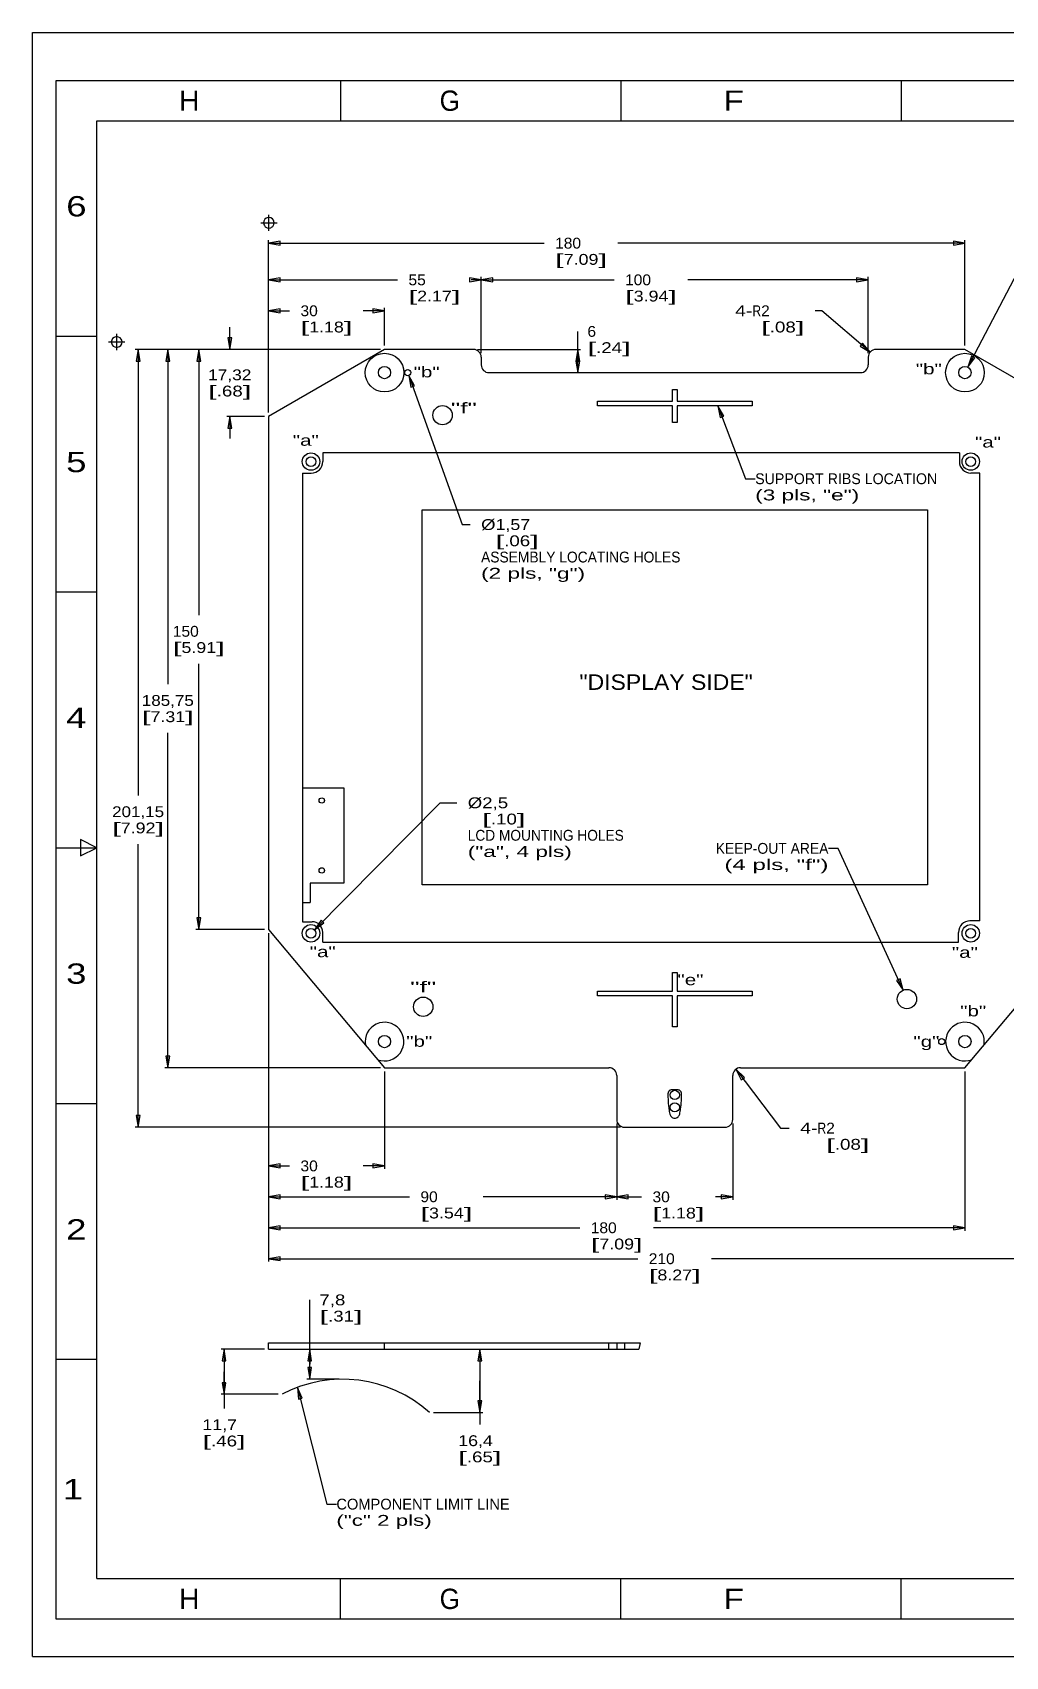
# Model space of a CAD drawing. Extents: x 0 to 594, y 0 to 420.
# Drawn here: x 0 to 251.4, y 0 to 420 of the extents above; entities that cross this region are included whole.
import ezdxf
from ezdxf.enums import TextEntityAlignment as Align

# ---------------------------------------------------------------- set-up
doc = ezdxf.new("R2010")
doc.units = 0
doc.header["$LTSCALE"] = 32.67
doc.header["$MEASUREMENT"] = 0
doc.layers.get('0').update_dxf_attribs({"linetype": 'CONTINUOUS'})
doc.styles.get("Standard").update_dxf_attribs({"font": 'txt', "width": 0.8})
doc.dimstyles.new('DIMSTYLE_1', dxfattribs={"dimtxt": 2.8, "dimasz": 3, "dimexe": 0.18, "dimexo": 0.0625, "dimgap": 0.09, "dimtad": 0, "dimtih": 1, "dimtoh": 1, "dimdsep": 46, "dimtxsty": 'Standard', "dimcen": 0.09, "dimadec": 0, "dimazin": 0, "dimtfac": 1, "dimtofl": 0, "dimtmove": 0, "dimatfit": 3, "dimfxl": 0, "dimtolj": 1, "dimarcsym": 0})
doc.dimstyles.new('DIMSTYLE_2', dxfattribs={"dimtxt": 2.8, "dimasz": 3, "dimexe": 0.18, "dimexo": 0.0625, "dimgap": 0.09, "dimtad": 0, "dimtih": 1, "dimtoh": 1, "dimdsep": 46, "dimtxsty": 'Standard', "dimcen": 0.09, "dimadec": 0, "dimazin": 0, "dimtfac": 1, "dimtofl": 0, "dimtmove": 0, "dimatfit": 3, "dimfxl": 0, "dimtolj": 1, "dimarcsym": 0})
doc.dimstyles.new('DIMSTYLE_4', dxfattribs={"dimtxt": 2.8, "dimasz": 3, "dimexe": 0.18, "dimexo": 0.0625, "dimgap": 0.09, "dimtad": 0, "dimtih": 1, "dimtoh": 1, "dimdsep": 46, "dimtxsty": 'Standard', "dimcen": 0.09, "dimadec": 0, "dimazin": 0, "dimtfac": 1, "dimtofl": 0, "dimtmove": 0, "dimatfit": 3, "dimfxl": 0, "dimtolj": 1, "dimarcsym": 0})

# ---------------------------------------------------------------- blocks, each defined once
blk = doc.blocks.new('*D0')
at = {"color": 2, "linetype": 'Continuous'}
for p, q in [((241.71, 333.44), (258.24, 364.96)), ((258.24, 364.96), (261.37, 364.96))]:
    blk.add_line(p, q, dxfattribs=at)
blk.add_lwpolyline([(242.66, 336.32), (241.71, 333.44), (243.54, 335.86), (242.66, 336.32)], dxfattribs=at)
for s, width, p, p2 in [('%%c', 2, (264.17, 363.56), (267.91, 363.56)), ('3,18', 1.129412, (267.91, 363.56), (276.87, 363.56)), ('[', 2.4, (267.91, 359.36), (270.15, 359.36)), ('.13', 1.44, (270.15, 359.36), (276.87, 359.36)), (']', 2.4, (276.87, 359.36), (279.11, 359.36)), ('HOUSING MOUNTING HOLES', 0.838095, (264.17, 355.16), (313.45, 355.16)), ('("b", 4pls)', 1.056, (264.17, 350.96), (288.81, 350.96))]:
    blk.add_text(s, height=2.8, dxfattribs=dict(at, width=width)).set_placement(p, p2, align=Align.FIT)
blk = doc.blocks.new('*D1')
at = {"color": 2, "linetype": 'Continuous'}
for p, q in [((50.97, 338.03), (50.97, 343.78)), ((89.97, 338.03), (50.22, 338.03)), ((59.97, 320.71), (50.22, 320.71)), ((50.97, 320.71), (50.97, 314.96))]:
    blk.add_line(p, q, dxfattribs=at)
for points in [[(50.47, 341.03), (50.97, 338.03), (51.47, 341.03), (50.47, 341.03)], [(51.47, 317.71), (50.97, 320.71), (50.47, 317.71), (51.47, 317.71)]]:
    blk.add_lwpolyline(points, dxfattribs=at)
for s, width, p, p2 in [('17,32', 1.043478, (45.37, 330.07), (56.57, 330.07)), ('[', 2.4, (45.37, 325.87), (47.61, 325.87)), ('.68', 1.2, (47.61, 325.87), (54.33, 325.87)), (']', 2.4, (54.33, 325.87), (56.57, 325.87))]:
    blk.add_text(s, height=2.8, dxfattribs=dict(at, width=width)).set_placement(p, p2, align=Align.FIT)
blk = doc.blocks.new('*D2')
at = {"color": 2, "linetype": 'Continuous'}
for p, q in [((89.97, 338.03), (42.22, 338.03)), ((42.97, 338.03), (42.97, 269.33)), ((42.97, 188.03), (42.97, 256.73)), ((59.97, 188.03), (42.22, 188.03))]:
    blk.add_line(p, q, dxfattribs=at)
for points in [[(43.47, 335.03), (42.97, 338.03), (42.47, 335.03), (43.47, 335.03)], [(42.47, 191.03), (42.97, 188.03), (43.47, 191.03), (42.47, 191.03)]]:
    blk.add_lwpolyline(points, dxfattribs=at)
for s, width, p, p2 in [('150', 1.107692, (36.25, 263.73), (42.97, 263.73)), ('[', 2.4, (36.25, 259.53), (38.49, 259.53)), ('5.91', 1.2, (38.49, 259.53), (47.45, 259.53)), (']', 2.4, (47.45, 259.53), (49.69, 259.53))]:
    blk.add_text(s, height=2.8, dxfattribs=dict(at, width=width)).set_placement(p, p2, align=Align.FIT)
blk = doc.blocks.new('*D3')
at = {"color": 2, "linetype": 'Continuous'}
for p, q in [((89.97, 338.03), (34.22, 338.03)), ((34.97, 338.03), (34.97, 251.45)), ((34.97, 152.28), (34.97, 238.85)), ((89.97, 152.28), (34.22, 152.28))]:
    blk.add_line(p, q, dxfattribs=at)
for points in [[(35.47, 335.03), (34.97, 338.03), (34.47, 335.03), (35.47, 335.03)], [(34.47, 155.28), (34.97, 152.28), (35.47, 155.28), (34.47, 155.28)]]:
    blk.add_lwpolyline(points, dxfattribs=at)
for s, width, p, p2 in [('185,75', 0.993103, (28.25, 245.85), (41.69, 245.85)), ('[', 2.4, (28.25, 241.65), (30.49, 241.65)), ('7.31', 1.2, (30.49, 241.65), (39.45, 241.65)), (']', 2.4, (39.45, 241.65), (41.69, 241.65))]:
    blk.add_text(s, height=2.8, dxfattribs=dict(at, width=width)).set_placement(p, p2, align=Align.FIT)
blk = doc.blocks.new('*D4')
at = {"color": 2, "linetype": 'Continuous'}
for p, q in [((60.97, 321.71), (60.97, 348.78)), ((90.97, 339.03), (90.97, 348.78)), ((60.97, 348.03), (66.45, 348.03)), ((90.97, 348.03), (85.49, 348.03))]:
    blk.add_line(p, q, dxfattribs=at)
for points in [[(63.97, 348.53), (60.97, 348.03), (63.97, 347.53), (63.97, 348.53)], [(87.97, 347.53), (90.97, 348.03), (87.97, 348.53), (87.97, 347.53)]]:
    blk.add_lwpolyline(points, dxfattribs=at)
for s, width, p, p2 in [('30', 1.066667, (69.25, 346.63), (73.73, 346.63)), ('[', 2.4, (69.25, 342.43), (71.49, 342.43)), ('1.18', 1.371429, (71.49, 342.43), (80.45, 342.43)), (']', 2.4, (80.45, 342.43), (82.69, 342.43))]:
    blk.add_text(s, height=2.8, dxfattribs=dict(at, width=width)).set_placement(p, p2, align=Align.FIT)
blk = doc.blocks.new('*D5')
at = {"color": 2, "linetype": 'Continuous'}
for p, q in [((60.97, 321.71), (60.97, 366.27)), ((60.97, 365.52), (132.24, 365.52)), ((240.97, 365.52), (151.28, 365.52)), ((240.97, 339.03), (240.97, 366.27))]:
    blk.add_line(p, q, dxfattribs=at)
for points in [[(63.97, 366.02), (60.97, 365.52), (63.97, 365.02), (63.97, 366.02)], [(237.97, 365.02), (240.97, 365.52), (237.97, 366.02), (237.97, 365.02)]]:
    blk.add_lwpolyline(points, dxfattribs=at)
for s, width, p, p2 in [('180', 1.107692, (135.04, 364.12), (141.76, 364.12)), ('[', 2.4, (135.04, 359.92), (137.28, 359.92)), ('7.09', 1.129412, (137.28, 359.92), (146.24, 359.92)), (']', 2.4, (146.24, 359.92), (148.48, 359.92))]:
    blk.add_text(s, height=2.8, dxfattribs=dict(at, width=width)).set_placement(p, p2, align=Align.FIT)
blk = doc.blocks.new('*D6')
at = {"color": 2, "linetype": 'Continuous'}
for p, q in [((60.97, 187.03), (60.97, 126.13)), ((90.97, 151.28), (90.97, 126.13)), ((60.97, 126.88), (66.45, 126.88)), ((90.97, 126.88), (85.49, 126.88))]:
    blk.add_line(p, q, dxfattribs=at)
for points in [[(63.97, 127.38), (60.97, 126.88), (63.97, 126.38), (63.97, 127.38)], [(87.97, 126.38), (90.97, 126.88), (87.97, 127.38), (87.97, 126.38)]]:
    blk.add_lwpolyline(points, dxfattribs=at)
for s, width, p, p2 in [('30', 1.066667, (69.25, 125.48), (73.73, 125.48)), ('[', 2.4, (69.25, 121.28), (71.49, 121.28)), ('1.18', 1.371429, (71.49, 121.28), (80.45, 121.28)), (']', 2.4, (80.45, 121.28), (82.69, 121.28))]:
    blk.add_text(s, height=2.8, dxfattribs=dict(at, width=width)).set_placement(p, p2, align=Align.FIT)
blk = doc.blocks.new('*D7')
at = {"color": 2, "linetype": 'Continuous'}
for p, q in [((60.97, 187.03), (60.97, 110.13)), ((240.97, 151.28), (240.97, 110.13)), ((60.97, 110.88), (141.45, 110.88)), ((240.97, 110.88), (160.49, 110.88))]:
    blk.add_line(p, q, dxfattribs=at)
for points in [[(63.97, 111.38), (60.97, 110.88), (63.97, 110.38), (63.97, 111.38)], [(237.97, 110.38), (240.97, 110.88), (237.97, 111.38), (237.97, 110.38)]]:
    blk.add_lwpolyline(points, dxfattribs=at)
for s, width, p, p2 in [('180', 1.107692, (144.25, 109.48), (150.97, 109.48)), ('[', 2.4, (144.25, 105.28), (146.49, 105.28)), ('7.09', 1.129412, (146.49, 105.28), (155.45, 105.28)), (']', 2.4, (155.45, 105.28), (157.69, 105.28))]:
    blk.add_text(s, height=2.8, dxfattribs=dict(at, width=width)).set_placement(p, p2, align=Align.FIT)
blk = doc.blocks.new('*D8')
at = {"color": 2, "linetype": 'Continuous'}
for p, q in [((60.97, 187.03), (60.97, 102.13)), ((270.97, 187.03), (270.97, 102.13)), ((60.97, 102.88), (156.45, 102.88)), ((270.97, 102.88), (175.49, 102.88))]:
    blk.add_line(p, q, dxfattribs=at)
for points in [[(63.97, 103.38), (60.97, 102.88), (63.97, 102.38), (63.97, 103.38)], [(267.97, 102.38), (270.97, 102.88), (267.97, 103.38), (267.97, 102.38)]]:
    blk.add_lwpolyline(points, dxfattribs=at)
for s, width, p, p2 in [('210', 1.107692, (159.25, 101.48), (165.97, 101.48)), ('[', 2.4, (159.25, 97.28), (161.49, 97.28)), ('8.27', 1.066667, (161.49, 97.28), (170.45, 97.28)), (']', 2.4, (170.45, 97.28), (172.69, 97.28))]:
    blk.add_text(s, height=2.8, dxfattribs=dict(at, width=width)).set_placement(p, p2, align=Align.FIT)
blk = doc.blocks.new('*D26')
at = {"color": 2, "linetype": 'Continuous'}
for p, q in [((59.97, 79.51), (48.75, 79.51)), ((49.5, 79.51), (49.5, 73.66)), ((49.5, 67.81), (49.5, 73.66)), ((49.5, 73.66), (49.5, 64.14)), ((63.51, 67.81), (48.75, 67.81))]:
    blk.add_line(p, q, dxfattribs=at)
for points in [[(50, 76.51), (49.5, 79.51), (49, 76.51), (50, 76.51)], [(49, 70.81), (49.5, 67.81), (50, 70.81), (49, 70.81)]]:
    blk.add_lwpolyline(points, dxfattribs=at)
for s, width, p, p2 in [('11,7', 1.28, (43.9, 58.54), (52.86, 58.54)), ('[', 2.4, (43.9, 54.34), (46.14, 54.34)), ('.46', 1.2, (46.14, 54.34), (52.86, 54.34)), (']', 2.4, (52.86, 54.34), (55.1, 54.34))]:
    blk.add_text(s, height=2.8, dxfattribs=dict(at, width=width)).set_placement(p, p2, align=Align.FIT)
blk = doc.blocks.new('*D27')
at = {"color": 2, "linetype": 'Continuous'}
for p, q in [((91.97, 79.51), (116.36, 79.51)), ((115.61, 79.51), (115.61, 71.31)), ((115.61, 63.11), (115.61, 71.31)), ((115.61, 71.31), (115.61, 60.02)), ((103.62, 63.11), (116.36, 63.11))]:
    blk.add_line(p, q, dxfattribs=at)
for points in [[(116.11, 76.51), (115.61, 79.51), (115.11, 76.51), (116.11, 76.51)], [(115.11, 66.11), (115.61, 63.11), (116.11, 66.11), (115.11, 66.11)]]:
    blk.add_lwpolyline(points, dxfattribs=at)
for s, width, p, p2 in [('16,4', 1.129412, (110.01, 54.42), (118.97, 54.42)), ('[', 2.4, (110.01, 50.22), (112.25, 50.22)), ('.65', 1.2, (112.25, 50.22), (118.97, 50.22)), (']', 2.4, (118.97, 50.22), (121.21, 50.22))]:
    blk.add_text(s, height=2.8, dxfattribs=dict(at, width=width)).set_placement(p, p2, align=Align.FIT)
blk = doc.blocks.new('*D28')
at = {"color": 2, "linetype": 'Continuous'}
for p, q in [((71.63, 75.61), (71.63, 92.23)), ((71.63, 92.23), (71.63, 92.23)), ((61.97, 79.51), (72.38, 79.51)), ((71.63, 79.51), (71.63, 75.61)), ((71.63, 71.71), (71.63, 75.61)), ((79.21, 71.71), (70.88, 71.71))]:
    blk.add_line(p, q, dxfattribs=at)
for points in [[(72.13, 76.51), (71.63, 79.51), (71.13, 76.51), (72.13, 76.51)], [(71.13, 74.71), (71.63, 71.71), (72.13, 74.71), (71.13, 74.71)]]:
    blk.add_lwpolyline(points, dxfattribs=at)
for s, width, p, p2 in [('7,8', 1.107692, (74.13, 90.83), (80.85, 90.83)), ('[', 2.4, (74.13, 86.63), (76.37, 86.63)), ('.31', 1.44, (76.37, 86.63), (83.09, 86.63)), (']', 2.4, (83.09, 86.63), (85.33, 86.63))]:
    blk.add_text(s, height=2.8, dxfattribs=dict(at, width=width)).set_placement(p, p2, align=Align.FIT)
blk = doc.blocks.new('*D29')
at = {"color": 2, "linetype": 'Continuous'}
for p, q in [((97.23, 331.29), (111.03, 292.74)), ((111.03, 292.74), (113.12, 292.74))]:
    blk.add_line(p, q, dxfattribs=at)
blk.add_lwpolyline([(98.71, 328.63), (97.23, 331.29), (97.77, 328.3), (98.71, 328.63)], dxfattribs=at)
for s, width, p, p2 in [('%%c', 2, (115.92, 291.34), (119.65, 291.34)), ('1,57', 1.129412, (119.65, 291.34), (128.61, 291.34)), ('[', 2.4, (119.65, 287.14), (121.89, 287.14)), ('.06', 1.309091, (121.89, 287.14), (128.61, 287.14)), (']', 2.4, (128.61, 287.14), (130.85, 287.14)), ('ASSEMBLY LOCATING HOLES', 0.823881, (115.92, 282.94), (167.44, 282.94)), ('(2 pls, "g")', 1.028571, (115.92, 278.74), (142.8, 278.74))]:
    blk.add_text(s, height=2.8, dxfattribs=dict(at, width=width)).set_placement(p, p2, align=Align.FIT)
blk = doc.blocks.new('*D30')
at = {"color": 2, "linetype": 'Continuous'}
for p, q in [((72.85, 187.92), (105.38, 220.78)), ((105.38, 220.78), (109.68, 220.78))]:
    blk.add_line(p, q, dxfattribs=at)
blk.add_lwpolyline([(74.6, 190.4), (72.85, 187.92), (75.31, 189.7), (74.6, 190.4)], dxfattribs=at)
for s, width, p, p2 in [('%%c', 2, (112.48, 219.38), (116.21, 219.38)), ('2,5', 1.107692, (116.21, 219.38), (122.93, 219.38)), ('[', 2.4, (116.21, 215.18), (118.45, 215.18)), ('.10', 1.6, (118.45, 215.18), (125.17, 215.18)), (']', 2.4, (125.17, 215.18), (127.41, 215.18)), ('LCD MOUNTING HOLES', 0.830769, (112.48, 210.98), (152.8, 210.98)), ('("a", 4 pls)', 1.028571, (112.48, 206.78), (139.36, 206.78))]:
    blk.add_text(s, height=2.8, dxfattribs=dict(at, width=width)).set_placement(p, p2, align=Align.FIT)
blk = doc.blocks.new('*D39')
at = {"color": 2, "linetype": 'Continuous'}
for p, q in [((181.76, 151.87), (193.26, 136.66)), ((193.26, 136.66), (195.58, 136.66))]:
    blk.add_line(p, q, dxfattribs=at)
blk.add_lwpolyline([(183.97, 149.78), (181.76, 151.87), (183.17, 149.18), (183.97, 149.78)], dxfattribs=at)
for s, width, p, p2 in [('4-', 0.96, (198.38, 135.26), (202.86, 135.26)), ('R', 1.2, (202.86, 135.26), (205.1, 135.26)), ('2', 1.2, (205.1, 135.26), (207.34, 135.26)), ('[', 2.4, (205.1, 131.06), (207.34, 131.06)), ('.08', 1.309091, (207.34, 131.06), (214.06, 131.06)), (']', 2.4, (214.06, 131.06), (216.3, 131.06))]:
    blk.add_text(s, height=2.8, dxfattribs=dict(at, width=width)).set_placement(p, p2, align=Align.FIT)
blk = doc.blocks.new('*D40')
at = {"color": 2, "linetype": 'Continuous'}
for p, q in [((203.99, 348.03), (202.28, 348.03)), ((216.45, 337.33), (203.99, 348.03))]:
    blk.add_line(p, q, dxfattribs=at)
blk.add_lwpolyline([(213.85, 338.91), (216.45, 337.33), (214.5, 339.66), (213.85, 338.91)], dxfattribs=at)
for s, width, p, p2 in [('4-', 0.96, (181.56, 346.63), (186.04, 346.63)), ('R', 1.2, (186.04, 346.63), (188.28, 346.63)), ('2', 1.2, (188.28, 346.63), (190.52, 346.63)), ('[', 2.4, (188.28, 342.43), (190.52, 342.43)), ('.08', 1.309091, (190.52, 342.43), (197.24, 342.43)), (']', 2.4, (197.24, 342.43), (199.48, 342.43))]:
    blk.add_text(s, height=2.8, dxfattribs=dict(at, width=width)).set_placement(p, p2, align=Align.FIT)
blk = doc.blocks.new('*D41')
at = {"color": 2, "linetype": 'Continuous'}
for p, q in [((60.97, 321.71), (60.97, 356.78)), ((60.97, 356.03), (94.36, 356.03)), ((115.97, 356.03), (113.4, 356.03)), ((115.97, 337.03), (115.97, 356.78))]:
    blk.add_line(p, q, dxfattribs=at)
for points in [[(63.97, 356.53), (60.97, 356.03), (63.97, 355.53), (63.97, 356.53)], [(112.97, 355.53), (115.97, 356.03), (112.97, 356.53), (112.97, 355.53)]]:
    blk.add_lwpolyline(points, dxfattribs=at)
for s, width, p, p2 in [('55', 0.96, (97.16, 354.63), (101.64, 354.63)), ('[', 2.4, (97.16, 350.43), (99.4, 350.43)), ('2.17', 1.2, (99.4, 350.43), (108.36, 350.43)), (']', 2.4, (108.36, 350.43), (110.6, 350.43))]:
    blk.add_text(s, height=2.8, dxfattribs=dict(at, width=width)).set_placement(p, p2, align=Align.FIT)
blk = doc.blocks.new('*D42')
at = {"color": 2, "linetype": 'Continuous'}
for p, q in [((115.97, 337.03), (115.97, 356.78)), ((115.97, 356.03), (150.32, 356.03)), ((215.97, 356.03), (169.36, 356.03)), ((215.97, 337.03), (215.97, 356.78))]:
    blk.add_line(p, q, dxfattribs=at)
for points in [[(118.97, 356.53), (115.97, 356.03), (118.97, 355.53), (118.97, 356.53)], [(212.97, 355.53), (215.97, 356.03), (212.97, 356.53), (212.97, 355.53)]]:
    blk.add_lwpolyline(points, dxfattribs=at)
for s, width, p, p2 in [('100', 1.2, (153.12, 354.63), (159.84, 354.63)), ('[', 2.4, (153.12, 350.43), (155.36, 350.43)), ('3.94', 1.066667, (155.36, 350.43), (164.32, 350.43)), (']', 2.4, (164.32, 350.43), (166.56, 350.43))]:
    blk.add_text(s, height=2.8, dxfattribs=dict(at, width=width)).set_placement(p, p2, align=Align.FIT)
blk = doc.blocks.new('*D43')
at = {"color": 2, "linetype": 'Continuous'}
for p, q in [((140.9, 335.03), (140.9, 342.69)), ((140.9, 342.69), (140.9, 342.69)), ((114.97, 338.03), (141.65, 338.03)), ((140.9, 338.03), (140.9, 335.03)), ((118.97, 332.03), (141.65, 332.03)), ((140.9, 332.03), (140.9, 335.03))]:
    blk.add_line(p, q, dxfattribs=at)
for points in [[(141.4, 335.03), (140.9, 338.03), (140.4, 335.03), (141.4, 335.03)], [(140.4, 335.03), (140.9, 332.03), (141.4, 335.03), (140.4, 335.03)]]:
    blk.add_lwpolyline(points, dxfattribs=at)
for s, width, p, p2 in [('6', 1.2, (143.4, 341.29), (145.64, 341.29)), ('[', 2.4, (143.4, 337.09), (145.64, 337.09)), ('.24', 1.2, (145.64, 337.09), (152.36, 337.09)), (']', 2.4, (152.36, 337.09), (154.6, 337.09))]:
    blk.add_text(s, height=2.8, dxfattribs=dict(at, width=width)).set_placement(p, p2, align=Align.FIT)
blk = doc.blocks.new('*D44')
at = {"color": 2, "linetype": 'Continuous'}
for p, q in [((60.97, 187.03), (60.97, 118.15)), ((150.97, 137.88), (150.97, 118.15)), ((60.97, 118.9), (97.44, 118.9)), ((150.97, 118.9), (116.48, 118.9))]:
    blk.add_line(p, q, dxfattribs=at)
for points in [[(63.97, 119.4), (60.97, 118.9), (63.97, 118.4), (63.97, 119.4)], [(147.97, 118.4), (150.97, 118.9), (147.97, 119.4), (147.97, 118.4)]]:
    blk.add_lwpolyline(points, dxfattribs=at)
for s, width, p, p2 in [('90', 1.066667, (100.24, 117.5), (104.72, 117.5)), ('[', 2.4, (100.24, 113.3), (102.48, 113.3)), ('3.54', 1.066667, (102.48, 113.3), (111.44, 113.3)), (']', 2.4, (111.44, 113.3), (113.68, 113.3))]:
    blk.add_text(s, height=2.8, dxfattribs=dict(at, width=width)).set_placement(p, p2, align=Align.FIT)
blk = doc.blocks.new('*D45')
at = {"color": 2, "linetype": 'Continuous'}
for p, q in [((150.97, 137.88), (150.97, 118.13)), ((180.97, 137.88), (180.97, 118.13)), ((150.97, 118.88), (157.42, 118.88)), ((180.97, 118.88), (176.46, 118.88))]:
    blk.add_line(p, q, dxfattribs=at)
for points in [[(153.97, 119.38), (150.97, 118.88), (153.97, 118.38), (153.97, 119.38)], [(177.97, 118.38), (180.97, 118.88), (177.97, 119.38), (177.97, 118.38)]]:
    blk.add_lwpolyline(points, dxfattribs=at)
for s, width, p, p2 in [('30', 1.066667, (160.22, 117.48), (164.7, 117.48)), ('[', 2.4, (160.22, 113.28), (162.46, 113.28)), ('1.18', 1.371429, (162.46, 113.28), (171.42, 113.28)), (']', 2.4, (171.42, 113.28), (173.66, 113.28))]:
    blk.add_text(s, height=2.8, dxfattribs=dict(at, width=width)).set_placement(p, p2, align=Align.FIT)
blk = doc.blocks.new('*D46')
at = {"color": 2, "linetype": 'Continuous'}
for p, q in [((89.97, 338.03), (26.54, 338.03)), ((27.29, 338.03), (27.29, 222.68)), ((27.29, 136.88), (27.29, 210.08)), ((151.97, 136.88), (26.54, 136.88))]:
    blk.add_line(p, q, dxfattribs=at)
for points in [[(27.79, 335.03), (27.29, 338.03), (26.79, 335.03), (27.79, 335.03)], [(26.79, 139.88), (27.29, 136.88), (27.79, 139.88), (26.79, 139.88)]]:
    blk.add_lwpolyline(points, dxfattribs=at)
for s, width, p, p2 in [('201,15', 1.107692, (20.57, 217.08), (34.01, 217.08)), ('[', 2.4, (20.57, 212.88), (22.81, 212.88)), ('7.92', 1.066667, (22.81, 212.88), (31.77, 212.88)), (']', 2.4, (31.77, 212.88), (34.01, 212.88))]:
    blk.add_text(s, height=2.8, dxfattribs=dict(at, width=width)).set_placement(p, p2, align=Align.FIT)

msp = doc.modelspace()

# ---------------------------------------------------------------- linework, layer by layer
at = {"color": 7, "linetype": 'Continuous'}
for p, q in [((0, 0), (0, 420)), ((0, 420), (594, 420)), ((90.967, 338.028), (60.967, 320.707)), ((113.967, 338.028), (90.967, 338.028)), ((115.967, 336.028), (115.967, 334.028)), ((215.967, 336.028), (215.967, 334.028)), ((240.967, 338.028), (217.967, 338.028)), ((270.967, 320.707), (240.967, 338.028)), ((117.967, 332.028), (213.967, 332.028)), ((60.967, 320.707), (60.967, 188.028)), ((60.967, 188.028), (90.967, 152.275)), ((240.967, 152.275), (270.967, 188.028)), ((90.967, 152.275), (148.967, 152.275)), ((182.967, 152.275), (240.967, 152.275)), ((150.967, 150.275), (150.967, 138.877)), ((180.967, 138.877), (180.967, 150.275)), ((152.967, 136.877), (178.967, 136.877)), ((60.967, 79.509), (60.967, 81.109)), ((60.967, 81.109), (157.013, 81.109)), ((90.967, 79.509), (90.967, 81.109)), ((148.967, 79.509), (148.967, 81.109)), ((150.967, 81.109), (150.967, 79.509)), ((152.967, 81.109), (152.967, 79.509)), ((157.013, 81.109), (156.725, 79.509)), ((60.967, 79.509), (156.725, 79.509)), ((0, 0), (594, 0))]:
    msp.add_line(p, q, dxfattribs=at)
at = {"color": 3, "linetype": 'Continuous'}
for p, q in [((6.123, 9.663), (6.123, 407.612)), ((6.123, 407.612), (587.822, 407.612)), ((79.623, 407.612), (79.623, 397.112)), ((152.073, 407.612), (152.073, 397.112)), ((224.522, 407.612), (224.522, 397.112)), ((16.623, 20.163), (16.623, 397.112)), ((16.623, 397.112), (577.322, 397.112)), ((6.123, 341.462), (16.623, 341.462)), ((6.123, 275.312), (16.623, 275.312)), ((12.423, 211.262), (12.423, 207.062)), ((16.623, 209.162), (12.423, 211.262)), ((6.123, 209.162), (16.623, 209.162)), ((12.423, 207.062), (16.623, 209.162)), ((6.123, 143.012), (16.623, 143.012)), ((6.123, 76.863), (16.623, 76.863)), ((16.623, 20.163), (577.322, 20.163)), ((79.623, 9.663), (79.623, 20.163)), ((152.073, 9.663), (152.073, 20.163)), ((224.522, 9.663), (224.522, 20.163)), ((587.822, 9.663), (6.123, 9.663))]:
    msp.add_line(p, q, dxfattribs=at)
at = {"linetype": 'Continuous'}
for p, q in [((58.993, 370.777), (63.193, 370.777)), ((61.093, 368.677), (61.093, 372.877)), ((21.76, 337.857), (21.76, 342.057)), ((19.66, 339.957), (23.86, 339.957))]:
    msp.add_line(p, q, dxfattribs=at)
at = {"color": 40, "linetype": 'Continuous'}
for p, q in [((165.367, 324.628), (165.367, 327.628)), ((165.367, 327.628), (166.567, 327.628)), ((166.567, 327.628), (166.567, 324.628)), ((145.967, 323.428), (145.967, 324.628)), ((145.967, 324.628), (165.367, 324.628)), ((165.367, 323.428), (145.967, 323.428)), ((165.367, 319.129), (165.367, 323.428)), ((166.567, 324.628), (185.967, 324.628)), ((166.567, 323.428), (166.567, 319.129)), ((185.967, 323.428), (166.567, 323.428)), ((185.967, 324.628), (185.967, 323.428)), ((166.567, 319.129), (165.367, 319.129)), ((75.002, 311.278), (75.002, 309.028)), ((239.533, 311.278), (75.002, 311.278)), ((239.533, 311.278), (239.533, 309.028)), ((69.767, 306.043), (69.767, 190.013)), ((69.767, 306.043), (72.017, 306.043)), ((244.767, 306.043), (242.517, 306.043)), ((244.767, 190.263), (244.767, 306.043)), ((100.667, 199.528), (100.667, 296.528)), ((100.667, 296.528), (231.267, 296.528)), ((231.267, 296.528), (231.267, 199.528)), ((69.767, 224.628), (80.467, 224.628)), ((80.467, 224.628), (80.467, 200.028)), ((71.767, 200.028), (71.767, 195.028)), ((80.467, 200.028), (71.767, 200.028)), ((231.267, 199.528), (100.667, 199.528)), ((69.767, 195.028), (71.767, 195.028)), ((69.767, 190.013), (72.267, 190.013)), ((244.767, 190.263), (242.267, 190.263)), ((75.002, 184.778), (75.002, 187.278)), ((239.283, 184.778), (239.283, 187.278)), ((75.002, 184.778), (239.283, 184.778)), ((165.367, 176.927), (166.567, 176.927)), ((165.367, 172.028), (165.367, 176.927)), ((166.567, 176.927), (166.567, 172.028)), ((145.967, 172.028), (165.367, 172.028)), ((145.967, 170.828), (145.967, 172.028)), ((165.367, 170.828), (145.967, 170.828)), ((165.367, 162.828), (165.367, 170.828)), ((166.567, 172.028), (185.967, 172.028)), ((185.967, 170.828), (166.567, 170.828)), ((166.567, 170.828), (166.567, 162.828)), ((185.967, 172.028), (185.967, 170.828)), ((166.567, 162.828), (165.367, 162.828))]:
    msp.add_line(p, q, dxfattribs=at)
at = {"color": 2, "linetype": 'Continuous'}
for p, q in [((177.12, 323.428), (184.258, 304.592)), ((184.258, 304.592), (186.758, 304.592)), ((208.183, 208.999), (205.683, 208.999)), ((224.975, 172.323), (208.183, 208.999)), ((68.488, 69.594), (76.025, 39.407)), ((76.025, 39.407), (78.525, 39.407))]:
    msp.add_line(p, q, dxfattribs=at)
at = {"linetype": 'Continuous'}
for points in [[(59.693, 370.777), (59.809, 370.31), (59.926, 370.077), (60.159, 369.727), (60.626, 369.493), (61.093, 369.377), (61.559, 369.493), (61.793, 369.61), (62.143, 369.843), (62.376, 370.31), (62.493, 370.777), (62.376, 371.243), (62.259, 371.477), (62.026, 371.827), (61.559, 372.06), (61.093, 372.177), (60.626, 372.06), (60.393, 371.943), (60.043, 371.71), (59.809, 371.243), (59.693, 370.777)], [(20.36, 339.957), (20.476, 339.491), (20.593, 339.257), (20.826, 338.907), (21.293, 338.674), (21.76, 338.557), (22.226, 338.674), (22.46, 338.791), (22.81, 339.024), (23.043, 339.491), (23.16, 339.957), (23.043, 340.424), (22.926, 340.657), (22.693, 341.007), (22.226, 341.241), (21.76, 341.357), (21.293, 341.241), (21.06, 341.124), (20.71, 340.891), (20.476, 340.424), (20.36, 339.957)]]:
    msp.add_lwpolyline(points, dxfattribs=at)
at = {"color": 2, "linetype": 'Continuous'}
for points in [[(178.651, 320.8), (177.12, 323.428), (177.716, 320.445), (178.651, 320.8)], [(223.272, 174.842), (224.975, 172.323), (224.181, 175.258), (223.272, 174.842)], [(69.7, 66.805), (68.488, 69.594), (68.73, 66.563), (69.7, 66.805)]]:
    msp.add_lwpolyline(points, dxfattribs=at)
at = {"color": 40, "linetype": 'Continuous'}
for centre, radius in [((90.967, 332.028), 5), ((240.967, 332.028), 5), ((105.967, 321.028), 2.5), ((71.967, 309.028), 2.25), ((242.467, 309.028), 2.25), ((71.967, 187.028), 2.25), ((242.467, 187.028), 2.25), ((225.967, 170.028), 2.5), ((100.967, 168.028), 2.5)]:
    msp.add_circle(centre, radius, dxfattribs=at)
at = {"color": 7, "linetype": 'Continuous'}
for centre, radius in [((90.967, 332.028), 1.587), ((96.967, 332.028), 0.785), ((240.967, 332.028), 1.59), ((71.967, 309.028), 1.25), ((242.467, 309.028), 1.25), ((74.767, 221.378), 0.7), ((74.767, 203.278), 0.7), ((71.967, 187.028), 1.25), ((242.467, 187.028), 1.25), ((90.967, 159.028), 1.587), ((234.967, 159.028), 0.785), ((240.967, 159.028), 1.587), ((165.967, 145.228), 1.2), ((165.967, 142.028), 1.2)]:
    msp.add_circle(centre, radius, dxfattribs=at)
for centre, start, end in [((113.967, 336.028), 0, 90), ((217.967, 336.028), 90, 180), ((117.967, 334.028), 180, 270), ((213.967, 334.028), 270, 360), ((148.967, 150.275), 0, 90), ((182.967, 150.275), 90, 180), ((152.967, 138.877), 180, 270), ((178.967, 138.877), 270, 360)]:
    msp.add_arc(centre, 2, start, end, dxfattribs=at)
at = {"color": 40, "linetype": 'Continuous'}
for centre, radius, start, end in [((72.017, 309.028), 2.985, 270, 360), ((242.517, 309.028), 2.985, 180, 270), ((72.267, 187.278), 2.735, 0, 90), ((242.267, 187.278), 2.985, 90, 180), ((90.967, 159.028), 5, 249.76158, 190.23842), ((240.967, 159.028), 5, 349.76158, 290.23842), ((80.206, 38.189), 33.52, 48.02524, 117.91381)]:
    msp.add_arc(centre, radius, start, end, dxfattribs=at)
for points in [[(164.218, 145.583, 10.338), (164.215, 144.894, 10.338), (164.23, 144.232, 10.338), (164.262, 143.586, 10.338), (164.311, 142.945, 10.338), (164.376, 142.302, 10.338), (164.459, 141.649, 10.338), (164.563, 140.977, 10.338), (164.692, 140.275, 10.338)], [(165.229, 146.565, 10.338), (164.89, 146.51, 10.338), (164.711, 146.428, 10.338), (164.545, 146.305, 10.338), (164.405, 146.148, 10.338), (164.301, 145.966, 10.338), (164.239, 145.772, 10.338), (164.218, 145.583, 10.338)], [(166.706, 146.565, 10.338), (166.297, 146.562, 10.338), (165.967, 146.561, 10.338), (165.638, 146.562, 10.338), (165.229, 146.565, 10.338)], [(167.717, 145.583, 10.338), (167.696, 145.772, 10.338), (167.634, 145.966, 10.338), (167.53, 146.148, 10.338), (167.39, 146.305, 10.338), (167.223, 146.428, 10.338), (167.044, 146.51, 10.338), (166.706, 146.565, 10.338)], [(167.243, 140.275, 10.338), (167.372, 140.977, 10.338), (167.476, 141.649, 10.338), (167.559, 142.302, 10.338), (167.624, 142.945, 10.338), (167.673, 143.586, 10.338), (167.705, 144.232, 10.338), (167.72, 144.894, 10.338), (167.717, 145.583, 10.338)], [(164.692, 140.275, 10.338), (164.838, 139.885, 10.338), (165.118, 139.544, 10.338), (165.51, 139.311, 10.338), (165.967, 139.228, 10.338), (166.425, 139.311, 10.338), (166.817, 139.544, 10.338), (167.097, 139.885, 10.338), (167.243, 140.275, 10.338)]]:
    msp.add_spline(points, degree=3, dxfattribs=at)

# ---------------------------------------------------------------- texts
at = {"color": 2, "linetype": 'Continuous', "oblique": 0.00002}
for s, width, p, p2 in [('H', 1.5, (37.886, 399.737), (43.136, 399.737)), ('G', 1.5, (105.21, 399.737), (110.46, 399.737)), ('F', 1.5, (178.586, 399.737), (183.836, 399.737)), ('6', 1.5, (8.714, 372.437), (13.964, 372.437)), ('5', 1.5, (8.693, 306.287), (13.943, 306.287)), ('4', 1.5, (8.693, 240.137), (13.943, 240.137)), ('3', 1.5, (8.693, 173.987), (13.943, 173.987)), ('2', 1.5, (8.693, 107.838), (13.943, 107.838)), ('1', 3, (7.825, 40.638), (13.075, 40.638)), ('H', 1.5, (37.886, 12.288), (43.136, 12.288)), ('G', 1.5, (105.21, 12.288), (110.46, 12.288)), ('F', 1.5, (178.586, 12.288), (183.836, 12.288))]:
    msp.add_text(s, height=5.25, dxfattribs=dict(at, width=width)).set_placement(p, p2, align=Align.FIT)
at = {"color": 2, "linetype": 'Continuous'}
for s, width, p, p2 in [('"b"', 1.2, (98.498, 330.806), (105.218, 330.806)), ('"b"', 1.2, (228.267, 331.588), (234.987, 331.588)), ('"f"', 1.2, (108.108, 321.467), (114.828, 321.467)), ('"a"', 1.2, (67.264, 313.121), (73.984, 313.121)), ('"a"', 1.2, (243.553, 312.67), (250.273, 312.67)), ('SUPPORT RIBS LOCATION', 0.84, (186.758, 303.192), (233.798, 303.192)), ('(3 pls, "e")', 1.028571, (186.758, 298.992), (213.638, 298.992)), ('KEEP-OUT AREA', 0.821053, (176.563, 207.599), (205.683, 207.599)), ('(4 pls, "f")', 1.028571, (178.803, 203.399), (205.683, 203.399)), ('"a"', 1.2, (71.646, 180.863), (78.366, 180.863)), ('"a"', 1.2, (237.583, 180.703), (244.303, 180.703)), ('"e"', 1.2, (166.671, 173.622), (173.391, 173.622)), ('"f"', 1.2, (97.6, 171.763), (104.32, 171.763)), ('"b"', 1.2, (239.732, 165.551), (246.452, 165.551)), ('"b"', 1.2, (96.575, 157.689), (103.295, 157.689)), ('"g"', 1.2, (227.651, 157.656), (234.371, 157.656)), ('COMPONENT LIMIT LINE', 0.857143, (78.525, 38.007), (123.325, 38.007)), ('("c" 2 pls)', 0.996226, (78.525, 33.807), (103.165, 33.807))]:
    msp.add_text(s, height=2.8, dxfattribs=dict(at, width=width)).set_placement(p, p2, align=Align.FIT)
at = {"linetype": 'Continuous', "width": 0.908108}
msp.add_text('"DISPLAY SIDE"', height=4, dxfattribs=at).set_placement((141.332, 249.993), (186.132, 249.993), align=Align.FIT)

# ---------------------------------------------------------------- dimensions: what is measured, and where the dimension line sits
at = {"color": 2, "linetype": 'Continuous'}
for base, p1, p2, picture, middle in [((240.967, 365.517), (60.967, 321.707), (240.967, 339.028), '*D5', (141.761, 363.417)), ((115.967, 356.028), (60.967, 321.707), (115.967, 337.028), '*D41', (103.879, 353.928)), ((215.967, 356.028), (115.967, 337.028), (215.967, 337.028), '*D42', (159.84, 353.928)), ((90.967, 348.028), (60.967, 321.707), (90.967, 339.028), '*D4', (75.967, 345.928)), ((90.967, 126.877), (60.967, 187.028), (90.967, 151.275), '*D6', (75.967, 124.777)), ((240.967, 110.877), (60.967, 187.028), (240.967, 151.275), '*D7', (150.967, 108.777)), ((270.967, 102.877), (60.967, 187.028), (270.967, 187.028), '*D8', (165.967, 100.777)), ((150.967, 118.899), (60.967, 187.028), (150.967, 137.877), '*D44', (106.957, 116.799)), ((180.967, 118.877), (150.967, 137.877), (180.967, 137.877), '*D45', (166.944, 116.777))]:
    dim = msp.add_linear_dim(base=base, p1=p1, p2=p2, dimstyle='DIMSTYLE_2', dxfattribs=at)
    dim.commit()
    dim.dimension.update_dxf_attribs({"geometry": picture, "text_midpoint": middle, "dimtype": 160})
for p1, p2, text, picture, middle in [((241.706, 333.436), (240.229, 330.62), '<>\\PHOUSING MOUNTING HOLES\\P("b", 4pls)', '*D0', (288.814, 358.663)), ((97.232, 331.289), (96.703, 332.767), '<>\\PASSEMBLY LOCATING HOLES\\P(2 pls, "g")', '*D29', (141.675, 286.443)), ((72.847, 187.916), (71.088, 186.14), '<>\\PLCD MOUNTING HOLES\\P("a", 4 pls)\\P ', '*D30', (132.635, 214.482))]:
    dim = msp.add_diameter_dim_2p(p1=p1, p2=p2, text=text, dimstyle='DIMSTYLE_1', dxfattribs=at)
    dim.commit()
    dim.dimension.update_dxf_attribs({"geometry": picture, "text_midpoint": middle, "dimtype": 163})
for center, mpoint, picture, middle in [((217.967, 336.028), (216.45, 337.331), '*D40', (190.524, 345.928)), ((182.967, 150.275), (181.761, 151.871), '*D39', (207.338, 134.561))]:
    dim = msp.add_radius_dim(center=center, mpoint=mpoint, text='4-<>', dimstyle='DIMSTYLE_4', dxfattribs=at)
    dim.commit()
    dim.dimension.update_dxf_attribs({"geometry": picture, "text_midpoint": middle, "dimtype": 164})
for base, p1, p2, angle, picture, middle in [((50.967, 320.707), (89.967, 338.028), (59.967, 320.707), 270, '*D1', (50.967, 329.368)), ((140.896, 332.028), (114.967, 338.028), (118.967, 332.028), 270, '*D43', (148.996, 340.587)), ((27.286, 338.028), (151.967, 136.877), (89.967, 338.028), 90, '*D46', (27.286, 216.38)), ((34.967, 152.275), (89.967, 338.028), (89.967, 152.275), 270, '*D3', (34.967, 245.152)), ((42.967, 188.028), (89.967, 338.028), (59.967, 188.028), 270, '*D2', (42.967, 263.028)), ((71.632, 71.709), (61.967, 79.509), (79.206, 71.709), 270, '*D28', (79.732, 90.135)), ((49.503, 67.809), (59.967, 79.509), (63.514, 67.809), 270, '*D26', (49.503, 57.844)), ((115.606, 63.109), (91.967, 79.509), (103.625, 63.109), 270, '*D27', (115.606, 53.723))]:
    dim = msp.add_linear_dim(base=base, p1=p1, p2=p2, angle=angle, dimstyle='DIMSTYLE_2', dxfattribs=at)
    dim.commit()
    dim.dimension.update_dxf_attribs({"geometry": picture, "text_midpoint": middle, "dimtype": 160})

doc.saveas('drawing.dxf')
